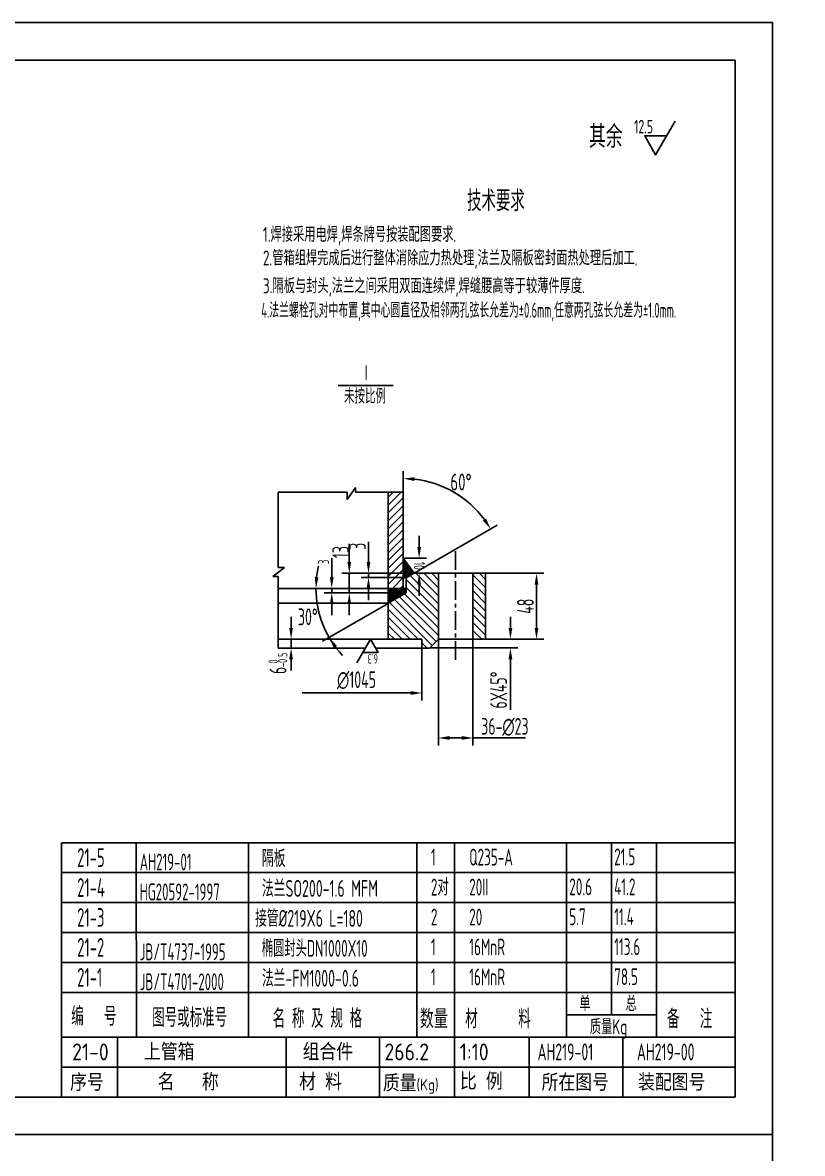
# Model space of a CAD drawing. Extents: x -1819 to 594, y -265 to 873.
# Drawn here: x -216.4 to -8, y 297.9 to 599.9 of the extents above; entities that cross this region are included whole.
import ezdxf

# ---------------------------------------------------------------- set-up
doc = ezdxf.new("R2010")
doc.units = 0
doc.header["$LTSCALE"] = 2
doc.header["$MEASUREMENT"] = 0
doc.linetypes.add('CENTERX2', pattern=[4, 2.5, -0.5, 0.5, -0.5])
doc.linetypes.add('PHANTOMX2', pattern=[5, 2.5, -0.5, 0.5, -0.5, 0.5, -0.5])
doc.layers.get('0').update_dxf_attribs({"linetype": 'CONTINUOUS'})
doc.layers.get('DEFPOINTS').update_dxf_attribs({"linetype": 'CONTINUOUS'})
for name, color, linetype in [('16CEN', 6, 'CENTERX2'), ('16CON', 4, 'CONTINUOUS'), ('16CON1', 4, 'CONTINUOUS'), ('16CON2', 3, 'CONTINUOUS'), ('16DIM', 3, 'CONTINUOUS'), ('16TXT', 3, 'CONTINUOUS'), ('PHANTOMX2', 3, 'PHANTOMX2')]:
    doc.layers.add(name, color=color, linetype=linetype)
doc.styles.add('HZ', font='ascii.shx', dxfattribs={"width": 0.7, "bigfont": 'hztxt2.shx'})
doc.styles.get("Standard").update_dxf_attribs({"font": 'ascii.shx', "width": 0.75})
doc.dimstyles.get("Standard").update_dxf_attribs({"dimtxt": 4.5, "dimasz": 3, "dimexe": 2, "dimexo": 0.0625, "dimgap": 0.7, "dimtad": 1, "dimdec": 4, "dimzin": 0, "dimtxsty": 'HZ', "dimcen": 0.09, "dimazin": 3, "dimtfac": 1, "dimtdec": 4, "dimtofl": 0, "dimtmove": 0, "dimatfit": 3, "dimtolj": 1, "dimtzin": 0})

# ---------------------------------------------------------------- blocks, each defined once
blk = doc.blocks.new('*D196')
at = {"color": 0, "linetype": 'BYBLOCK'}
for p, q in [((-123.63, 488.07), (-123.63, 493.47)), ((-110.82, 485.07), (-125.63, 485.07)), ((-114.39, 483.93), (-125.63, 483.93)), ((-123.63, 480.93), (-123.63, 477.93))]:
    blk.add_line(p, q, dxfattribs=at)
for points in [[(-124.13, 488.07), (-123.13, 488.07), (-123.63, 485.07)], [(-124.13, 480.93), (-123.13, 480.93), (-123.63, 483.93)]]:
    blk.add_solid(points, dxfattribs=at)
at = {"layer": 'DEFPOINTS', "color": 0, "linetype": 'BYBLOCK'}
for p in [(-123.63, 485.07), (-114.33, 483.93), (-110.75, 485.07)]:
    blk.add_point(p, dxfattribs=at)
at = {"color": 0, "linetype": 'BYBLOCK', "insert": (-126.58, 492.27), "char_height": 4.5, "attachment_point": 5, "rotation": 90, "style": 'HZ'}
blk.add_mtext('\\A1;3', dxfattribs=at)
blk = doc.blocks.new('*D197')
at = {"color": 0, "linetype": 'BYBLOCK'}
for p, q in [((-92.27, 485.07), (-76.73, 485.07)), ((-78.73, 482.07), (-78.73, 470.47)), ((-92.27, 467.47), (-76.73, 467.47))]:
    blk.add_line(p, q, dxfattribs=at)
for points in [[(-79.23, 482.07), (-78.23, 482.07), (-78.73, 485.07)], [(-79.23, 470.47), (-78.23, 470.47), (-78.73, 467.47)]]:
    blk.add_solid(points, dxfattribs=at)
at = {"layer": 'DEFPOINTS', "color": 0, "linetype": 'BYBLOCK'}
for p in [(-92.33, 485.07), (-92.33, 467.47), (-78.73, 467.47)]:
    blk.add_point(p, dxfattribs=at)
at = {"color": 0, "linetype": 'BYBLOCK', "insert": (-81.68, 476.27), "char_height": 4.5, "attachment_point": 5, "rotation": 90, "style": 'HZ'}
blk.add_mtext('\\A1;48', dxfattribs=at)
blk = doc.blocks.new('*D198')
at = {"color": 0, "linetype": 'BYBLOCK'}
for p, q in [((-85.69, 470.47), (-85.69, 473.47)), ((-107.21, 465.13), (-83.69, 465.13)), ((-88.75, 467.47), (-83.69, 467.47)), ((-85.69, 462.13), (-85.69, 448.63))]:
    blk.add_line(p, q, dxfattribs=at)
for points in [[(-86.19, 470.47), (-85.19, 470.47), (-85.69, 467.47)], [(-86.19, 462.13), (-85.19, 462.13), (-85.69, 465.13)]]:
    blk.add_solid(points, dxfattribs=at)
at = {"layer": 'DEFPOINTS', "color": 0, "linetype": 'BYBLOCK'}
for p in [(-107.27, 465.13), (-88.81, 467.47), (-85.69, 465.13)]:
    blk.add_point(p, dxfattribs=at)
at = {"color": 0, "linetype": 'BYBLOCK', "insert": (-88.86, 453.88), "char_height": 4.5, "attachment_point": 5, "rotation": 90, "style": 'HZ'}
blk.add_mtext('\\A1;6X45°', dxfattribs=at)
blk = doc.blocks.new('*D195')
at = {"color": 3, "linetype": 'BYBLOCK'}
for p, q in [((-133.45, 484.04), (-133.45, 489.11)), ((-132.24, 481.04), (-135.45, 481.04)), ((-131.56, 479.84), (-135.45, 479.84)), ((-133.45, 476.84), (-133.45, 473.84))]:
    blk.add_line(p, q, dxfattribs=at)
for points in [[(-133.95, 484.04), (-132.95, 484.04), (-133.45, 481.04)], [(-133.95, 476.84), (-132.95, 476.84), (-133.45, 479.84)]]:
    blk.add_solid(points, dxfattribs=at)
at = {"layer": 'DEFPOINTS', "color": 0, "linetype": 'BYBLOCK'}
for p in [(-133.45, 481.04), (-132.18, 481.04), (-131.5, 479.84)]:
    blk.add_point(p, dxfattribs=at)
at = {"color": 0, "linetype": 'BYBLOCK', "insert": (-135.65, 488.08), "char_height": 3, "attachment_point": 5, "rotation": 90, "style": 'HZ'}
blk.add_mtext('\\A1;3', dxfattribs=at)
blk = doc.blocks.new('*D199')
at = {"color": 0, "linetype": 'BYBLOCK'}
for p, q in [((-105.26, 441.1), (-105.26, 406.86)), ((-96.06, 442.51), (-96.06, 406.86)), ((-102.26, 408.86), (-99.06, 408.86)), ((-96.06, 408.86), (-81.96, 408.86))]:
    blk.add_line(p, q, dxfattribs=at)
for points in [[(-102.26, 409.36), (-102.26, 408.36), (-105.26, 408.86)], [(-99.06, 409.36), (-99.06, 408.36), (-96.06, 408.86)]]:
    blk.add_solid(points, dxfattribs=at)
at = {"layer": 'DEFPOINTS', "color": 0, "linetype": 'BYBLOCK'}
for p in [(-105.26, 441.16), (-96.06, 442.57), (-96.06, 408.86)]:
    blk.add_point(p, dxfattribs=at)
at = {"color": 0, "linetype": 'BYBLOCK', "insert": (-87.51, 411.81), "char_height": 4.5, "attachment_point": 5, "style": 'HZ'}
blk.add_mtext('\\A1;36-∅23', dxfattribs=at)
blk = doc.blocks.new('*D162')
at = {"color": 0, "linetype": 'BYBLOCK'}
for p, q in [((158.06, 329.04), (187.06, 329.04)), ((185.06, 326.04), (185.06, 314.64)), ((174.11, 311.64), (187.06, 311.64)), ((-600.35, 184.13), (-600.35, 153.7)), ((-530.75, 176.83), (-530.75, 153.7)), ((-597.35, 155.7), (-533.75, 155.7))]:
    blk.add_line(p, q, dxfattribs=at)
for points in [[(184.56, 326.04), (185.56, 326.04), (185.06, 329.04)], [(184.56, 314.64), (185.56, 314.64), (185.06, 311.64)], [(-597.35, 156.2), (-597.35, 155.2), (-600.35, 155.7)], [(-533.75, 156.2), (-533.75, 155.2), (-530.75, 155.7)]]:
    blk.add_solid(points, dxfattribs=at)
at = {"layer": 'DEFPOINTS', "color": 0, "linetype": 'BYBLOCK'}
for p in [(157.99, 329.04), (174.05, 311.64), (185.06, 311.64), (-600.35, 184.19), (-530.75, 176.89), (-530.75, 155.7)]:
    blk.add_point(p, dxfattribs=at)
at = {"color": 0, "linetype": 'BYBLOCK', "insert": (182.11, 320.34), "char_height": 4.5, "attachment_point": 5, "rotation": 90, "style": 'HZ'}
blk.add_mtext('\\A1;172', dxfattribs=at)
at = {"color": 0, "linetype": 'BYBLOCK', "insert": (-565.55, 158.65), "char_height": 4.5, "attachment_point": 5, "style": 'HZ'}
blk.add_mtext('\\A1;326', dxfattribs=at)

msp = doc.modelspace()

# ---------------------------------------------------------------- hatches: boundary and pattern name
at = {"layer": '16CON2'}
h = msp.add_hatch(dxfattribs=at)
h.set_pattern_fill('ANSI31', color=256, scale=12, style=0)
h.paths.add_polyline_path([(-114.65976, 474.46381), (-118.65976, 474.46381), (-118.65976, 448.8082), (-114.65976, 448.8082), (-114.65976, 452.83868)])
h = msp.add_hatch(dxfattribs=at)
h.set_pattern_fill('ANSI37', color=256, angle=180, style=0)
h.set_pattern_definition([(225, (-232.88277, 608.71136), (0.08838835, -0.08838835), []), (315, (-232.88277, 608.71136), (0.08838835, 0.08838835), [])])
h.paths.add_polyline_path([(-118.65976, 444.83691), (-113.85976, 447.6082), (-113.85976, 448.8082), (-118.65976, 448.8082)])
h.paths.add_polyline_path([(-114.65976, 451.63868), (-113.85976, 451.63868), (-111.7813, 452.83868), (-114.65976, 456.83868)])
h = msp.add_hatch(dxfattribs=at)
h.set_pattern_fill('ANSI31', color=256, scale=12, angle=90, style=0)
h.paths.add_polyline_path([(-105.25976, 452.83868), (-111.7813, 452.83868), (-113.85976, 451.63868), (-113.85976, 447.6082), (-118.65976, 444.83691), (-118.65976, 435.23868), (-109.65976, 435.23868), (-109.65976, 432.83868), (-107.65976, 432.83868), (-105.25976, 435.23868)])
h.paths.add_polyline_path([(-92.65976, 452.83868), (-96.05976, 452.83868), (-96.05976, 435.23868), (-92.65976, 435.23868)])

# ---------------------------------------------------------------- linework, layer by layer
for p, q in [((-411.49588, 589.90469), (-25.99588, 589.90469)), ((-25.99588, 589.90469), (-25.99588, 312.90469)), ((-118.65976, 474.46381), (-118.65976, 435.23868)), ((-114.65976, 456.83868), (-111.7813, 452.83868)), ((-114.65976, 452.83868), (-114.65976, 448.8082)), ((-113.85976, 451.63868), (-114.65976, 451.63868)), ((-113.85976, 451.63868), (-111.7813, 452.83868)), ((-113.85976, 451.63868), (-113.85976, 447.6082)), ((-105.25976, 435.23868), (-105.25976, 452.83868)), ((-96.05976, 435.23868), (-96.05976, 452.83868)), ((-113.85976, 448.8082), (-148.09418, 448.8082)), ((-113.85976, 447.6082), (-118.65976, 444.83691)), ((-118.65976, 444.83691), (-148.09418, 444.83691)), ((-109.65976, 435.23868), (-109.65976, 432.83868)), ((-107.65976, 432.83868), (-105.25976, 435.23868)), ((-148.09418, 432.83868), (-124.78102, 432.83868)), ((-122.04683, 432.83868), (-107.65976, 432.83868)), ((-411.49588, 312.90469), (-25.99588, 312.90469))]:
    msp.add_line(p, q)
at = {"color": 3, "linetype": 'BYBLOCK'}
for p, q in [((-110.41702, 459.83868), (-110.41702, 462.83868)), ((-129.08553, 455.83868), (-129.08553, 460.66277)), ((-114.59726, 456.83868), (-108.41702, 456.83868)), ((-121.31359, 452.83868), (-131.08553, 452.83868)), ((-109.86167, 452.83868), (-112.41702, 452.83868)), ((-113.92226, 447.6082), (-133.1139, 447.6082)), ((-110.41702, 449.83868), (-110.41702, 446.83868)), ((-129.08553, 444.6082), (-129.08553, 441.6082)), ((-144.64518, 438.23868), (-144.64518, 441.23868)), ((-109.65976, 432.77618), (-109.65976, 418.86664)), ((-144.64518, 429.83868), (-144.64518, 426.83868)), ((-112.65976, 420.86664), (-141.64518, 420.86664))]:
    msp.add_line(p, q, dxfattribs=at)
at = {"color": 0, "linetype": 'BYBLOCK'}
for p, q in [((-108.77607, 452.83868), (-110.82228, 452.83868)), ((-139.31291, 435.23868), (-146.64518, 435.23868)), ((-139.45488, 432.83868), (-146.64518, 432.83868))]:
    msp.add_line(p, q, dxfattribs=at)
at = {"color": 4}
for p, q in [((-26.00232, 373.90469), (-25.99588, 328.90469)), ((-25.99588, 328.90469), (-25.99874, 348.90469)), ((-25.99588, 328.90469), (-205.99587, 328.87893))]:
    msp.add_line(p, q, dxfattribs=at)
for points in [[(-114.65976, 474.46381), (-114.65976, 448.8082)], [(-111.7813, 452.83868), (-92.65976, 452.83868), (-92.65976, 435.23868), (-100.69948, 435.23868)], [(-109.65976, 435.23868), (-148.09418, 435.23868)], [(-100.69948, 435.23868), (-105.25976, 435.23868)]]:
    msp.add_lwpolyline(points)
at = {"color": 3, "linetype": 'BYBLOCK'}
for points in [[(-109.91702, 459.83868), (-110.91702, 459.83868), (-110.41702, 456.83868)], [(-128.58553, 455.83868), (-129.58553, 455.83868), (-129.08553, 452.83868)], [(-109.91702, 449.83868), (-110.91702, 449.83868), (-110.41702, 452.83868)], [(-128.58553, 444.6082), (-129.58553, 444.6082), (-129.08553, 447.6082)], [(-144.14518, 438.23868), (-145.14518, 438.23868), (-144.64518, 435.23868)], [(-144.14518, 429.83868), (-145.14518, 429.83868), (-144.64518, 432.83868)], [(-112.65976, 420.36664), (-112.65976, 421.36664), (-109.65976, 420.86664)]]:
    msp.add_solid(points, dxfattribs=at)
at = {"layer": '16CEN'}
msp.add_line((-100.69948, 458.71709), (-100.69948, 429.45655), dxfattribs=at)
at = {"layer": '16CON'}
msp.add_line((-205.99759, 340.87893), (-25.99588, 340.87893), dxfattribs=at)
at = {"layer": '16CON1'}
msp.add_line((-25.99588, 328.90469), (-205.99587, 328.87893), dxfattribs=at)
at = {"layer": '16CON2'}
for p, q in [((-856.99588, 599.90469), (-15.99588, 599.90469)), ((-15.99588, 5.90469), (-15.99588, 599.90469)), ((-132.04958, 502.99284), (-117.31794, 502.99284)), ((-134.59977, 474.46381), (-148.09418, 474.46381)), ((-148.09418, 474.46381), (-148.09418, 454.38725)), ((-129.69453, 474.46381), (-134.59977, 474.46381)), ((-114.65976, 474.46381), (-127.41163, 474.46381)), ((-146.40103, 454.38725), (-149.55645, 452.00359)), ((-148.09418, 454.38725), (-146.40103, 454.38725)), ((-149.55645, 452.00359), (-148.09418, 452.00359)), ((-148.09418, 452.00359), (-148.09418, 432.83868)), ((-129.08553, 452.83868), (-129.08553, 447.6082)), ((-123.95916, 452.83868), (-123.95916, 451.69336)), ((-133.78082, 448.8082), (-133.78082, 447.6082)), ((-144.64518, 435.23868), (-144.64518, 432.83868)), ((-205.99931, 380.87893), (-25.99759, 380.87893)), ((-205.99588, 328.87893), (-205.99588, 380.87893)), ((-185.99587, 328.88179), (-186.00332, 380.87893)), ((-155.99587, 328.88608), (-156.00332, 380.87893)), ((-110.99587, 328.89252), (-111.00331, 380.87893)), ((-100.99587, 328.89395), (-101.00331, 380.87893)), ((-70.99587, 328.89825), (-71.00331, 380.87893)), ((-58.99673, 334.89997), (-59.00331, 380.87893)), ((-46.99587, 328.90168), (-47.00331, 380.87893)), ((-205.99759, 372.87893), (-25.99588, 372.87893)), ((-205.99759, 364.87893), (-25.99588, 364.87893)), ((-205.99759, 356.87893), (-25.99588, 356.87893)), ((-205.99759, 348.87893), (-25.99588, 348.87893)), ((-70.99673, 334.89825), (-46.99673, 334.90168)), ((-436.49588, 302.90469), (-15.99588, 302.90469))]:
    msp.add_line(p, q, dxfattribs=at)
at = {"layer": '16DIM', "color": 3, "linetype": 'BYBLOCK'}
for p, q in [((-114.65976, 474.52631), (-114.65976, 480.14074)), ((-111.72717, 452.86993), (-89.57625, 465.65877)), ((-134.66227, 448.8082), (-140.0002, 448.8082)), ((-118.71389, 444.80566), (-136.21958, 434.69874))]:
    msp.add_line(p, q, dxfattribs=at)
for centre, radius, start, end in [((-114.65976, 451.17679), 26.96394, 36.3780034, 83.6219966), ((-111.7813, 448.8082), 26.2189, 166.8811248, 173.4405624), ((-111.7813, 448.8082), 26.2189, 180, 223.1188752)]:
    msp.add_arc(centre, radius, start, end, dxfattribs=at)
for points in [[(-111.69222, 477.47462), (-111.63659, 478.47307), (-114.65976, 478.14074)], [(-92.53207, 467.44308), (-93.36894, 466.89567), (-91.3083, 464.65877)], [(-137.32939, 451.77468), (-138.32775, 451.83189), (-138.0002, 448.8082)], [(-133.25935, 432.91638), (-132.42335, 433.4651), (-134.48753, 435.69874)]]:
    msp.add_solid(points, dxfattribs=at)
at = {"layer": '16TXT'}
for p, q in [((-205.99588, 372.87893), (-205.99588, 348.87893)), ((-205.99588, 328.90469), (-25.99588, 328.90469)), ((-205.99588, 312.90469), (-205.99588, 328.90469)), ((-205.99588, 328.90469), (-25.99588, 328.90469)), ((-190.99588, 312.90469), (-190.99588, 328.90469)), ((-145.99588, 312.90469), (-145.99588, 328.90469)), ((-120.99588, 312.90469), (-120.99588, 328.90469)), ((-100.99588, 312.90469), (-100.99588, 328.90469)), ((-80.99588, 312.90469), (-80.99588, 328.90469)), ((-55.99588, 312.90469), (-55.99588, 328.90469)), ((-205.99588, 320.90469), (-25.99588, 320.90469)), ((-25.99588, 312.90469), (-205.99588, 312.90469))]:
    msp.add_line(p, q, dxfattribs=at)
at = {"layer": '16TXT', "color": 3}
for points in [[(-44.12032, 569.68064), (-50.14329, 569.68064), (-47.2903, 564.5508), (-42.01658, 573.59522)], [(-125.58331, 431.67575), (-121.40007, 431.67575), (-123.3816, 435.23868), (-127.04446, 428.95688)]]:
    msp.add_lwpolyline(points, dxfattribs=at)
at = {"layer": '16TXT', "const_width": 0.3}
msp.add_lwpolyline([(-25.99588, 328.90469), (-205.99588, 328.90469)], dxfattribs=at)
at = {"layer": 'DEFPOINTS', "color": 0, "linetype": 'BYBLOCK'}
for p in [(-114.65976, 474.46381), (-97.32767, 471.83237), (-114.65976, 456.83868), (-114.65976, 456.83868), (-123.27946, 452.83868), (-113.85976, 451.63868), (-111.7813, 452.83868), (-111.7813, 452.83868), (-110.41702, 452.83868), (-109.79917, 452.83868), (-108.82228, 452.83868), (-108.71357, 452.83868), (-134.59977, 448.8082), (-114.65976, 448.8082), (-113.85976, 448.8082), (-113.85976, 447.6082), (-113.85976, 447.6082), (-113.85976, 447.6082), (-137.60188, 444.25533), (-118.65976, 444.83691), (-139.25041, 435.23868), (-92.65976, 435.23868), (-144.64518, 432.83868), (-139.39238, 432.83868), (-109.65976, 432.83868), (-144.64518, 426.83868)]:
    msp.add_point(p, dxfattribs=at)
at = {"layer": 'DEFPOINTS', "color": 3, "linetype": 'BYBLOCK'}
msp.add_point((-131.1139, 452.83868), dxfattribs=at)
at = {"layer": 'PHANTOMX2'}
for p, q in [((-129.69453, 472.58479), (-127.41163, 475.73983)), ((-129.69453, 474.46381), (-129.69453, 472.58479)), ((-127.41163, 475.73983), (-127.41163, 474.46381))]:
    msp.add_line(p, q, dxfattribs=at)

# ---------------------------------------------------------------- texts
at = {"color": 3, "linetype": 'BYBLOCK', "attachment_point": 5, "style": 'HZ'}
for s, insert, char_height, rotation in [('\\A1;  13', (-131.39445, 456.79142), 4.5, 90), ('10', (-110.32176, 454.83868), 3, 270), ('\\A1;6', (-148.13883, 426.88311), 4.5, 90)]:
    msp.add_mtext(s, dxfattribs=dict(at, insert=insert, char_height=char_height, rotation=rotation))
at = {"color": 3, "linetype": 'BYBLOCK', "insert": (-127.15247, 424.27671), "char_height": 4.5, "attachment_point": 5, "style": 'HZ'}
msp.add_mtext('\\A1;∅1045', dxfattribs=at)
at = {"layer": '16CON2', "style": 'HZ', "width": 0.7}
for s, p in [('I', (-124.94373, 504.37811)), ('未按比例', (-130.48976, 498.1444))]:
    msp.add_text(s, height=4, dxfattribs=at).set_placement(p)
at = {"layer": '16CON2', "style": 'HZ'}
for s, height, rotation, width, p in [('0', 2.5, 90, 0.7, (-148.17622, 428.71237)), ('-0.5', 2.5, 90, 0.7, (-145.67533, 427.78994)), ('21-5', 5, 0.0082005, 0.666667, (-201.81407, 374.41229)), ('AH219-01', 4.5, 0.0082005, 0.65, (-185.08624, 373.48913)), ('隔板', 4.5, 0.0082005, 0.7, (-152.44426, 374.41935)), ('1', 4.5, 0.0082005, 0.666667, (-107.27951, 374.77813)), ('Q235-A', 4.5, 0.0082005, 0.666667, (-97.04686, 374.77959)), ('21.5', 4.5, 0.0082005, 0.666667, (-58.30179, 374.8469)), ('2对', 4.5, 0.0082005, 0.666667, (-107.2778, 366.77813)), ('21-4', 5, 0.0082005, 0.666667, (-201.81235, 366.41229)), ('HG20592-1997', 4.5, 0.0082005, 0.65, (-185.08452, 365.48913)), ('法兰SO200-1.6 MFM', 4.5, 0.0082005, 0.7, (-152.44254, 366.41935)), ('20II', 4.5, 0.0082005, 0.666667, (-97.04515, 366.77959)), ('20.6', 4.5, 0.0082005, 0.666667, (-70.30007, 366.8469)), ('41.2', 4.5, 0.0082005, 0.666667, (-58.30007, 366.8469)), ('21-3', 5, 0.0082005, 0.666667, (-201.81407, 358.41229)), ('接管%%C219X6 L=180', 4.5, 0.0082005, 0.7, (-154.2686, 358.41935)), ('2', 4.5, 0.0082005, 0.666667, (-107.27665, 358.77813)), ('20', 4.5, 0.0082005, 0.666667, (-97.044, 358.77959)), ('5.7', 4.5, 0.0082005, 0.666667, (-70.29893, 358.8469)), ('11.4', 4.5, 0.0082005, 0.666667, (-58.29893, 358.8469)), ('21-2', 5, 0.0082005, 0.666667, (-201.81006, 350.41229)), ('JB/T4737-1995', 4.5, 0.0082005, 0.65, (-185.08223, 349.48913)), ('椭圆封头DN1000X10', 4.5, 0.0082005, 0.666667, (-152.44025, 350.41936)), ('1', 4.5, 0.0082005, 0.666667, (-107.27551, 350.77813)), ('16MnR', 4.5, 0.0082005, 0.666667, (-97.04286, 350.77959)), ('113.6', 4.5, 0.0082005, 0.666667, (-58.29778, 350.8469)), ('21-1', 5, 0.0082005, 0.666667, (-201.81178, 342.41229)), ('法兰-FM1000-0.6', 4.5, 0.0082005, 0.7, (-152.43911, 342.41935)), ('78.5', 4.5, 0.0082005, 0.666667, (-58.29664, 342.8469)), ('JB/T4701-2000', 4.5, 0.0082005, 0.65, (-185.08109, 341.48913)), ('1', 4.5, 0.0082005, 0.666667, (-107.27436, 342.77813)), ('16MnR', 4.5, 0.0082005, 0.666667, (-97.04171, 342.77959))]:
    msp.add_text(s, height=height, rotation=rotation, dxfattribs=dict(at, width=width)).set_placement(p)
at = {"layer": '16DIM', "width": 0.75}
msp.add_text('60%%D', height=4.5, dxfattribs=at).set_placement((-102.07777, 474.95646))
at = {"layer": '16DIM', "color": 3, "linetype": 'BYBLOCK', "insert": (-140.17363, 441.20049), "char_height": 4.5, "attachment_point": 5, "style": 'HZ'}
msp.add_mtext('\\A1;30°', dxfattribs=at)
at = {"layer": '16TXT', "color": 3, "style": 'HZ'}
for s, height, width, p in [('12.5', 3.6, 0.75, (-52.97428, 570.32339)), ('其余', 6, 0.75, (-65.04221, 566.47449)), ('技术要求', 5.5, 0.7, (-97.60556, 549.55218)), ('1.焊接采用电焊,焊条牌号按装配图要求.', 4, 0.75, (-152.16145, 541.35036)), ('2.管箱组焊完成后进行整体消除应力热处理,法兰及隔板密封面热处理后加工.', 4, 0.75, (-152.16145, 535.05414)), ('3.隔板与封头,法兰之间采用双面连续焊,焊缝腰高等于较薄件厚度.', 4, 0.75, (-152.16145, 527.61213)), ('4.法兰螺栓孔对中布置,其中心圆直径及相邻两孔弦长允差为%%P0.6mm,任意两孔弦长允差为%%P1.0mm.', 4, 0.6, (-152.61774, 521.0898))]:
    msp.add_text(s, height=height, dxfattribs=dict(at, width=width)).set_placement(p)
at = {"layer": '16TXT', "color": 3, "style": 'HZ', "width": 0.75}
msp.add_text('  6.3', height=2.500376, rotation=180, dxfattribs=at).set_placement((-119.4338, 431.22932))
at = {"layer": '16TXT', "style": 'HZ'}
for s, height, width, p in [('单', 4, 0.75, (-67.60272, 335.88846)), ('总', 4, 0.75, (-55.23905, 335.89023)), ('编   号', 5, 0.666667, (-203.39462, 332.00167)), ('图号或标准号', 5, 0.666667, (-181.755, 331.68389)), ('名 称 及 规 格', 5, 0.666667, (-149.56859, 331.42896)), ('数量', 5, 0.75, (-110.23761, 331.32186)), ('材      料', 5, 0.666667, (-98.10702, 331.3236)), ('备   注', 5, 0.666667, (-44.16717, 331.33132)), ('质量Kg', 4, 0.75, (-64.80069, 329.71452))]:
    msp.add_text(s, height=height, rotation=0.0082005, dxfattribs=dict(at, width=width)).set_placement(p)
for s, height, p in [(' 21-0', 4.5, (-205.5994, 322.75761)), ('上管箱', 4.5, (-183.96305, 322.75761)), ('组合件', 4.5, (-141.54725, 322.75761)), ('266.2', 4.5, (-119.69667, 322.75761)), ('1:10', 4.5, (-99.55988, 322.75761)), ('序号', 4.5, (-203.70426, 314.59219)), ('名   称', 4.5, (-180.30183, 314.69741)), ('材 料', 4.5, (-142.49996, 314.75372)), ('质量', 4.5, (-120.11892, 314.39745)), ('(Kg)', 3, (-111.13248, 314.73675)), ('比 例', 4.5, (-99.54329, 314.88051)), ('所在图号', 4.5, (-77.69676, 314.58804)), ('装配图号', 4.5, (-51.92276, 314.64273))]:
    msp.add_text(s, height=height, dxfattribs=at).set_placement(p)
at = {"layer": '16TXT', "style": 'HZ', "width": 0.7}
for s, p in [('AH219-01', (-78.78041, 322.75761)), ('AH219-00', (-52.21697, 322.75761))]:
    msp.add_text(s, height=4.5, dxfattribs=at).set_placement(p)

# ---------------------------------------------------------------- dimensions: what is measured, and where the dimension line sits
at = {"layer": '16CON2'}
for base, p1, p2, text, picture, middle in [((-123.95916, 452.83868), (-114.65976, 451.69336), (-111.08063, 452.83868), '3', '*D196', (-126.90916, 460.03868)), ((-79.05615, 435.23868), (-92.65976, 452.83868), (-92.65976, 435.23868), '48', '*D197', (-82.00615, 444.03868)), ((-86.01256, 432.89775), (-89.13585, 435.23868), (-107.60068, 432.89775), '6X45%%D', '*D198', (-89.18756, 421.64775))]:
    dim = msp.add_linear_dim(base=base, p1=p1, p2=p2, angle=270, text=text, dimstyle='STANDARD', dxfattribs=at)
    dim.commit()
    dim.dimension.update_dxf_attribs({"geometry": picture, "text_midpoint": middle, "insert": (-0.32736, -32.23387)})
dim = msp.add_linear_dim(base=(-133.78082, 448.8082), p1=(-131.82757, 447.6082), p2=(-132.5037, 448.8082), angle=270, text='3', dimstyle='STANDARD', override={"dimtxt": 3, "dimclrd": 3, "dimclre": 3}, dxfattribs=at)
dim.commit()
dim.dimension.update_dxf_attribs({"geometry": '*D195', "text_midpoint": (-135.98082, 455.84153), "insert": (-0.32736, -32.23387)})
for base, p1, p2, text, picture, middle in [((-96.05976, 408.85502), (-105.25976, 441.16343), (-96.05976, 442.57003), '36-%%C23', '*D199', (-87.50976, 411.80502)), ((-530.74844, 155.69922), (-600.34844, 184.18987), (-530.74844, 176.8948), '326', '*D162', (-565.54844, 158.64922))]:
    dim = msp.add_linear_dim(base=base, p1=p1, p2=p2, text=text, dimstyle='STANDARD', dxfattribs=at)
    dim.commit()
    dim.dimension.update_dxf_attribs({"geometry": picture, "text_midpoint": middle})

doc.saveas('drawing.dxf')
